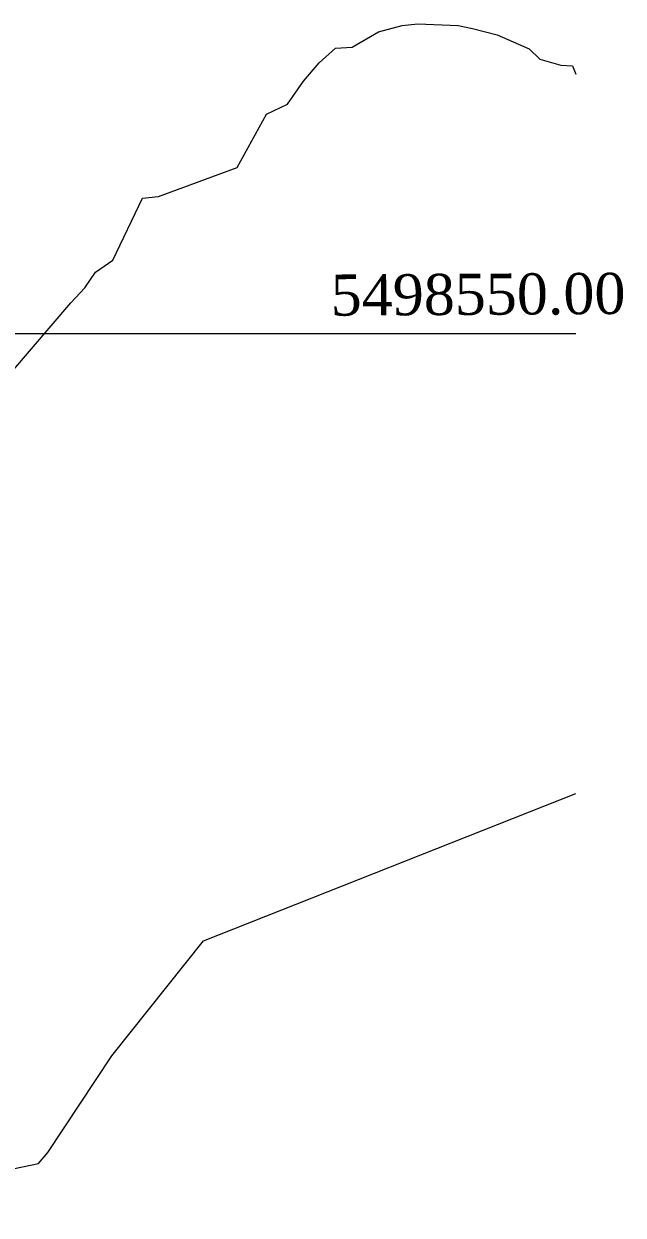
# Model space of a CAD drawing. Header units: metres. Extents: x -207 to 292, y -187 to 169.
# Drawn here: x 220.38 to 242.26, y 36.75 to 80.22 of the extents above; entities that cross this region are included whole.
import ezdxf

# ---------------------------------------------------------------- set-up
doc = ezdxf.new("R2010")
doc.units = ezdxf.units.M
for name, color, linetype, lineweight in [('C-TOPO-MAJR', 7, 'Continuous', 35), ('C-TOPO-MINR', 7, 'Continuous', 9), ('grilla', 7, 'Continuous', 9)]:
    doc.layers.add(name, color=color, linetype=linetype, lineweight=lineweight)
doc.layers.add('PR10-ARQ-PL-001-Emplazamiento-C-1_dwg', color=7, linetype='Continuous', lineweight=9, true_color=0x767676)
doc.layers.add('TEXTO', color=5, linetype='Continuous', lineweight=9, true_color=0x0000ff)
doc.styles.add('Times New Roman_2', font='times.ttf', dxfattribs={"height": 1.5})

# ---------------------------------------------------------------- blocks, each defined once
blk = doc.blocks.new('PR10-ARQ-PL-001-Emplazamiento-C-1_dwg-674643-PLANTA EMPLAZAMIENTO ACTUALIZADO')
at = {"layer": 'C-TOPO-MAJR', "color": 1, "lineweight": 9, "true_color": 0xff0000, "flags": 128}
blk.add_lwpolyline([(211.829, 36.751), (220.908, 38.632), (221.253, 39.034), (223.591, 42.567), (226.939, 46.76), (240.531, 52.139)], dxfattribs=at)
at = {"layer": 'C-TOPO-MINR', "color": 9, "true_color": 0xc0c0c0, "flags": 128}
blk.add_lwpolyline([(219.21, 66.686), (222.089, 70.046), (222.603, 70.591), (222.997, 71.159), (223.621, 71.593), (224.714, 73.864), (225.297, 73.926), (228.169, 74.976), (229.233, 76.921), (230.005, 77.289), (230.588, 78.128), (231.159, 78.802), (231.754, 79.334), (232.365, 79.372), (233.327, 79.927), (234.19, 80.167), (234.762, 80.223), (236.237, 80.166), (236.754, 80.054), (237.661, 79.824), (238.831, 79.305), (239.213, 78.933), (239.982, 78.715), (240.41, 78.694), (240.531, 78.382)], dxfattribs=at)
at = {"layer": 'grilla'}
blk.add_line((-73.081, 68.918), (240.531, 68.918), dxfattribs=at)
at = {"layer": 'TEXTO', "color": 7, "insert": (231.576, 71.073), "char_height": 1.5, "width": 12.88967, "attachment_point": 1, "rotation": 0.3432, "line_spacing_factor": 1.029793, "style": 'Times New Roman_2'}
blk.add_mtext('5498550.00', dxfattribs=at)

msp = doc.modelspace()

# ---------------------------------------------------------------- linework, layer by layer
at = {"layer": 'C-TOPO-MAJR', "color": 1, "lineweight": 9, "true_color": 0xff0000, "flags": 128}
msp.add_lwpolyline([(211.829, 36.751), (220.908, 38.632), (221.253, 39.034), (223.591, 42.567), (226.939, 46.76), (240.531, 52.139)], dxfattribs=at)
at = {"layer": 'C-TOPO-MINR', "color": 9, "true_color": 0xc0c0c0, "flags": 128}
msp.add_lwpolyline([(219.21, 66.686), (222.089, 70.046), (222.603, 70.591), (222.997, 71.159), (223.621, 71.593), (224.714, 73.864), (225.297, 73.926), (228.169, 74.976), (229.233, 76.921), (230.005, 77.289), (230.588, 78.128), (231.159, 78.802), (231.754, 79.334), (232.365, 79.372), (233.327, 79.927), (234.19, 80.167), (234.762, 80.223), (236.237, 80.166), (236.754, 80.054), (237.661, 79.824), (238.831, 79.305), (239.213, 78.933), (239.982, 78.715), (240.41, 78.694), (240.531, 78.382)], dxfattribs=at)

# ---------------------------------------------------------------- block references
at = {"layer": 'PR10-ARQ-PL-001-Emplazamiento-C-1_dwg', "color": 7}
msp.add_blockref('PR10-ARQ-PL-001-Emplazamiento-C-1_dwg-674643-PLANTA EMPLAZAMIENTO ACTUALIZADO', (0, 0), dxfattribs=at)

doc.saveas('drawing.dxf')
